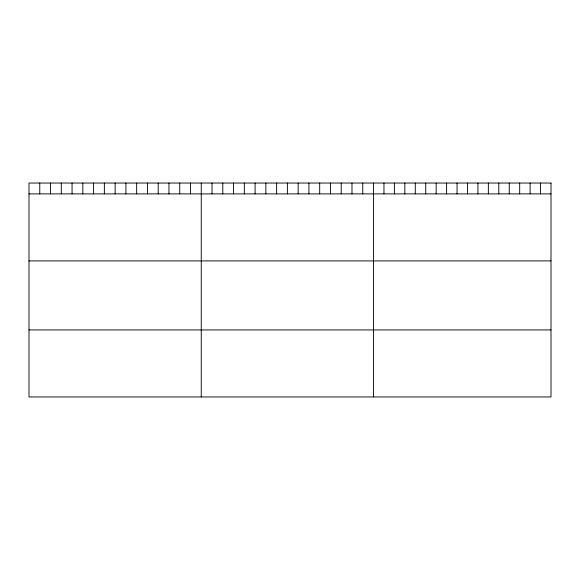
<?xml version="1.0" encoding="UTF-8"?>
<svg xmlns="http://www.w3.org/2000/svg" width="580" height="580" viewBox="0 0 580 580"><rect width="100%" height="100%" fill="white"/><g stroke="black" fill="none" stroke-linecap="round" stroke-linejoin="round"><path stroke-width="0.87" d="M29 193.887L551 193.887M29 260.899L551 260.899M29 329.94L551 329.94M540.56 183.041L540.56 193.887M530.12 183.041L530.12 193.887M519.68 183.041L519.68 193.887M509.24 183.041L509.24 193.887M498.8 183.041L498.8 193.887M488.36 183.041L488.36 193.887M477.92 183.041L477.92 193.887M467.48 183.041L467.48 193.887M457.04 183.041L457.04 193.887M446.6 183.041L446.6 193.887M436.16 183.041L436.16 193.887M425.72 183.041L425.72 193.887M415.28 183.041L415.28 193.887M404.84 183.041L404.84 193.887M394.4 183.041L394.4 193.887M383.96 183.041L383.96 193.887M373.52 183.041L373.52 396.959M362.754 183.041L362.754 193.887M351.988 183.041L351.988 193.887M341.221 183.041L341.221 193.887M330.455 183.041L330.455 193.887M319.689 183.041L319.689 193.887M308.923 183.041L308.923 193.887M298.156 183.041L298.156 193.887M287.39 183.041L287.39 193.887M276.624 183.041L276.624 193.887M265.857 183.041L265.857 193.887M255.091 183.041L255.091 193.887M244.325 183.041L244.325 193.887M233.559 183.041L233.559 193.887M222.792 183.041L222.792 193.887M212.026 183.041L212.026 193.887M201.26 183.041L201.26 396.959M190.494 183.041L190.494 193.887M179.727 183.041L179.727 193.887M168.961 183.041L168.961 193.887M158.195 183.041L158.195 193.887M147.429 183.041L147.429 193.887M136.662 183.041L136.662 193.887M125.896 183.041L125.896 193.887M115.13 183.041L115.13 193.887M104.364 183.041L104.364 193.887M93.597 183.041L93.597 193.887M82.831 183.041L82.831 193.887M72.065 183.041L72.065 193.887M61.299 183.041L61.299 193.887M50.532 183.041L50.532 193.887M39.766 183.041L39.766 193.887M551 183.041L29 183.041L29 396.959L551 396.959L551 183.041"/></g></svg>
